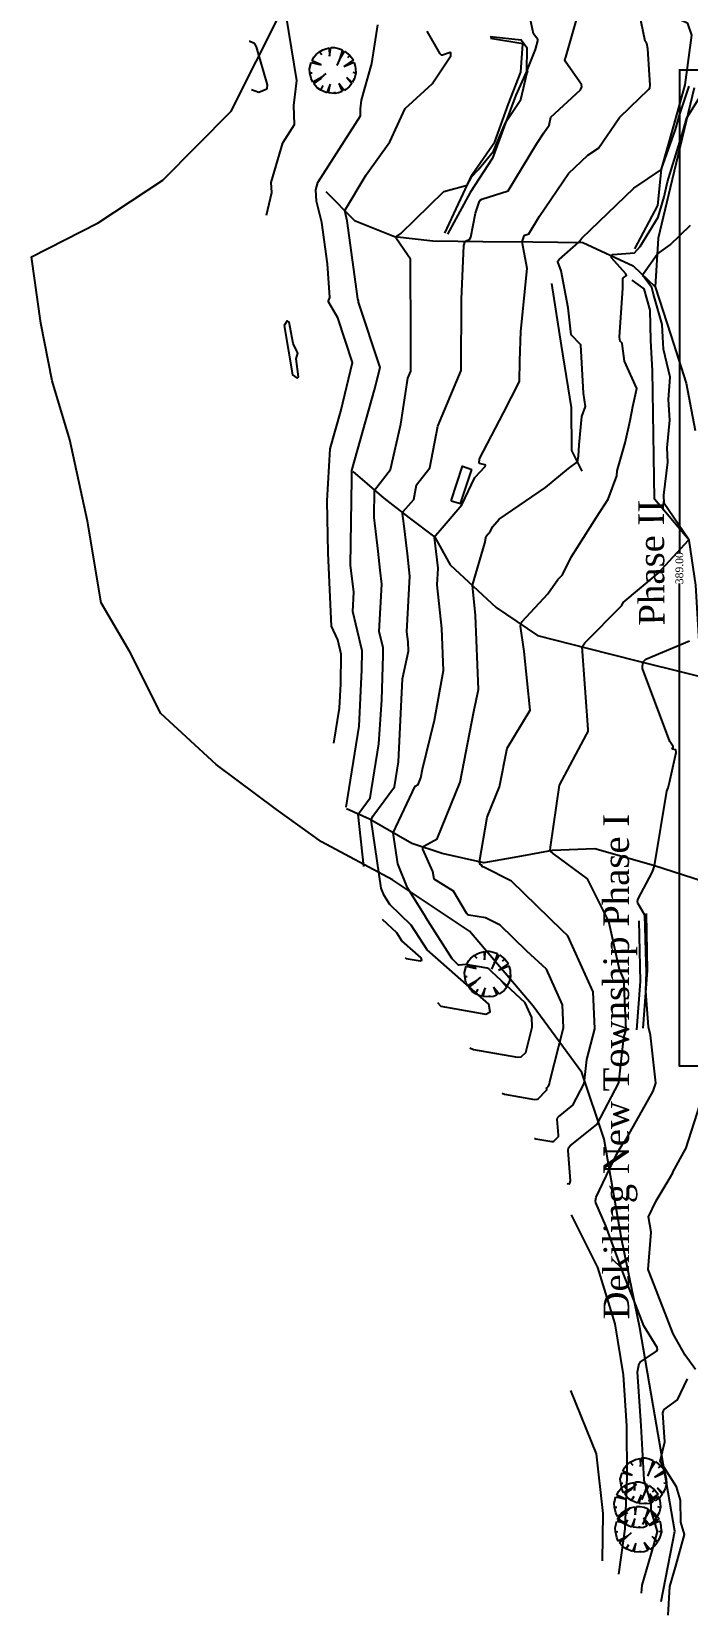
# Model space of a CAD drawing. Extents: x 15746 to 36625, y 87803 to 171760.
# Drawn here: x 19241 to 19496, y 87863 to 88480 of the extents above; entities that cross this region are included whole.
import ezdxf

# ---------------------------------------------------------------- set-up
doc = ezdxf.new("R2010")
doc.units = 0
doc.header["$LTSCALE"] = 5
doc.header["$MEASUREMENT"] = 0
for name, color, linetype in [('BOUNDARY', 7, 'FENCELINE2'), ('CONTOUR', 254, 'Continuous'), ('Demarcation', 7, 'Continuous'), ('EXISTING BUILDING', 21, 'Continuous'), ('RELIEF', 255, 'Continuous'), ('STREAM & RIVER FRONT', 161, 'Continuous'), ('text', 7, 'Continuous'), ('TREES & VEGETN', 72, 'Continuous')]:
    doc.layers.add(name, color=color, linetype=linetype)
doc.styles.get("Standard").update_dxf_attribs({"font": 'TIMES.TTF', "height": 3})
doc.linetypes.add('FENCELINE2', pattern='A,0.25,-0.1,[132,ltypeshp.shx,S=0.1,R=0,X=-0.1,Y=0],-0.1,1', length=1.45)
doc.dimstyles.get("Standard").update_dxf_attribs({"dimtxt": 0.2, "dimasz": 0.3, "dimexe": 0.18, "dimexo": 0.0625, "dimgap": 0.09, "dimtad": 0, "dimzin": 0, "dimdsep": 46, "dimtxsty": 'Standard', "dimblk": 'DOT', "dimcen": 0.09, "dimadec": 0, "dimazin": 0, "dimtfac": 1, "dimtofl": 0, "dimtmove": 2, "dimatfit": 2, "dimfxl": 1, "dimtolj": 1, "dimtzin": 0, "dimarcsym": 0})

# ---------------------------------------------------------------- blocks, each defined once
blk = doc.blocks.new('S076')
at = {"color": 0}
for p, q in [((-0.35, 0.36), (-0.29, 0.41)), ((-0.25, 0.2), (-0.35, 0.36)), ((-0.29, 0.41), (-0.21, 0.45)), ((-0.21, 0.45), (-0.12, 0.48)), ((-0.12, 0.48), (-0.04, 0.28)), ((-0.04, 0.28), (-0.07, 0.49)), ((-0.07, 0.49), (0.08, 0.49)), ((0.07, 0.43), (0.08, 0.49)), ((0.08, 0.49), (0.2, 0.47)), ((0.2, 0.47), (0.13, 0.22)), ((0.13, 0.22), (0.24, 0.44)), ((0.24, 0.44), (0.32, 0.38)), ((0.32, 0.38), (0.35, 0.35)), ((0.35, 0.35), (0.42, 0.28)), ((-0.5, 0.04), (-0.48, 0.13)), ((-0.5, -0.04), (-0.5, 0.04)), ((-0.48, 0.13), (-0.45, 0.21)), ((-0.48, 0.13), (-0.4, 0.12)), ((-0.45, 0.21), (-0.43, 0.25)), ((-0.43, 0.25), (-0.37, 0.33)), ((-0.37, 0.33), (-0.25, 0.2)), ((-0.04, 0.28), (0, 0.14)), ((0.49, 0.07), (0.33, 0.08)), ((0.33, 0.08), (0.5, 0.05)), ((0.42, 0.28), (0.37, 0.25)), ((0.42, 0.28), (0.47, 0.17)), ((0.47, 0.17), (0.49, 0.07)), ((0.5, 0.05), (0.5, -0.04)), ((-0.48, -0.12), (-0.5, -0.04)), ((-0.27, -0.06), (-0.48, -0.12)), ((-0.47, -0.16), (-0.27, -0.06)), ((-0.41, -0.29), (-0.47, -0.16)), ((-0.35, -0.35), (-0.41, -0.29)), ((-0.35, -0.35), (-0.31, -0.32)), ((-0.09, -0.26), (-0.17, -0.47)), ((-0.13, -0.48), (-0.09, -0.32)), ((-0.09, -0.26), (-0.07, -0.14)), ((-0.09, -0.32), (-0.09, -0.26)), ((0.24, -0.43), (0.15, -0.26)), ((0.15, -0.26), (0.21, -0.45)), ((0.47, -0.17), (0.28, -0.13)), ((0.28, -0.13), (0.45, -0.22)), ((0.35, -0.35), (0.33, -0.32)), ((0.41, -0.29), (0.35, -0.35)), ((0.45, -0.22), (0.41, -0.29)), ((0.48, -0.13), (0.47, -0.17)), ((0.5, -0.04), (0.48, -0.13)), ((-0.25, -0.43), (-0.35, -0.35)), ((-0.17, -0.47), (-0.25, -0.43)), ((-0.02, -0.5), (-0.13, -0.48)), ((0.07, -0.49), (-0.02, -0.5)), ((0.07, -0.49), (0.05, -0.38)), ((0.21, -0.45), (0.07, -0.49)), ((0.35, -0.35), (0.24, -0.43))]:
    blk.add_line(p, q, dxfattribs=at)
blk = doc.blocks.new('_Dot')
at = {"color": 0, "linetype": 'ByBlock', "lineweight": -2}
blk.add_line((-0.5, 0), (-1, 0), dxfattribs=at)
at = {"color": 0, "linetype": 'ByBlock', "const_width": 0.5}
blk.add_lwpolyline([(-0.25, 0, 1), (0.25, 0, 1)], format="xyb", close=True, dxfattribs=at)
blk = doc.blocks.new('*D113')
at = {"layer": 'Defpoints', "color": 0}
for p in [(19493.34, 88465.4), (19509.27, 88465.4), (19509.27, 88077)]:
    blk.add_point(p, dxfattribs=at)
at = {"layer": 'Demarcation', "color": 0, "lineweight": -2}
for p, q in [((19509.2, 88465.4), (19493.16, 88465.4)), ((19493.34, 88465.1), (19493.34, 88277.21)), ((19493.34, 88077.3), (19493.34, 88265.18)), ((19509.2, 88077), (19493.16, 88077))]:
    blk.add_line(p, q, dxfattribs=at)
at = {"layer": 'Demarcation', "color": 0, "lineweight": -2, "xscale": 0.3000000000000001, "yscale": 0.3000000000000001, "zscale": 0.3000000000000001}
for p, rotation in [((19493.34, 88465.4), 90), ((19493.34, 88077), 270)]:
    blk.add_blockref('_Dot', p, dxfattribs=dict(at, rotation=rotation))
at = {"layer": 'Demarcation', "color": 0, "insert": (19493.34, 88271.2), "char_height": 3, "attachment_point": 5, "rotation": 90}
blk.add_mtext('\\A1;389.00', dxfattribs=at)

msp = doc.modelspace()

# ---------------------------------------------------------------- linework, layer by layer
at = {"layer": 'BOUNDARY'}
msp.add_lwpolyline([(19486.247, 87868.336), (19491.517, 87895.779), (19483.039, 87944.676), (19477.865, 87974.952), (19470.692, 88009.773), (19463.938, 88048.577), (19455.217, 88074.578), (19436.26, 88100.41), (19411.466, 88129.639), (19381.367, 88149.632), (19353.719, 88164.555), (19336.137, 88177.137), (19312.628, 88194.636), (19291.087, 88214.509), (19279.009, 88238.55), (19267.738, 88257.71), (19262.418, 88289.55), (19255.536, 88321.244), (19248.669, 88344.263), (19244.22, 88366.72), (19240.65, 88392.554), (19266.53, 88405.9), (19291.808, 88422.462), (19318.49, 88449.409), (19337.936, 88488.114)], dxfattribs=at)
at = {"layer": 'CONTOUR', "color": 33}
for points in [[(19411.587, 88084.192), (19412.968, 88083.586), (19430.125, 88080.563), (19431.631, 88080.661), (19431.786, 88080.755), (19433.372, 88082.395), (19435.886, 88092.242), (19435.725, 88096.023), (19433.135, 88101.777), (19420.101, 88113.836), (19418.988, 88114.926), (19418.377, 88115.232), (19410.02, 88116.616), (19407.416, 88116.436), (19407.212, 88116.468), (19406.997, 88116.605), (19404.733, 88118.903), (19394.438, 88135.036), (19394.386, 88135.123), (19394.383, 88135.124), (19387.298, 88146.541), (19383.465, 88155.871), (19381.669, 88168.038), (19390.219, 88186.146), (19391.43, 88186.863), (19392.518, 88189.511), (19393.154, 88192.824), (19397.774, 88211.979), (19401.288, 88231.368), (19400.656, 88247.669), (19398.833, 88264.712), (19399.184, 88271.216), (19397.823, 88283.212), (19397.798, 88283.397), (19397.8, 88283.412), (19397.824, 88283.456), (19398.241, 88283.93), (19400.012, 88285.98), (19408.497, 88295.863), (19413.537, 88306.576), (19417.518, 88310.826), (19417.63, 88311.325), (19417.489, 88311.474), (19415.387, 88311.989), (19415.241, 88312.124), (19415.286, 88313.847), (19424.748, 88331.759), (19430.892, 88344.025), (19431.121, 88352.037), (19431.452, 88363.553), (19433.882, 88388.062), (19431.965, 88398.463), (19432.779, 88400.833), (19432.887, 88401), (19433.003, 88401.071), (19434.628, 88401.583), (19438.789, 88408.465), (19450.112, 88425.064), (19457.661, 88432.284), (19461.717, 88435.031), (19469.904, 88446.896), (19474.141, 88451.021), (19481.34, 88457.801), (19481.774, 88458.454), (19481.957, 88459.569), (19481.017, 88473.772), (19480.586, 88475.785), (19480.353, 88476.364), (19480.022, 88476.714), (19477.636, 88488.003)], [(19332.199, 88408.81), (19334.384, 88417.699), (19334.144, 88421.537), (19338.665, 88437.092), (19343.237, 88444.246), (19342.988, 88451.576), (19344.149, 88461.37), (19339.873, 88486.834)], [(19358.533, 88202.919), (19360.743, 88216.579), (19361.194, 88226.066), (19361.365, 88237.718), (19360.033, 88243.248), (19357.632, 88248.59), (19356.374, 88277.098), (19355.927, 88297.465), (19357.113, 88317.802), (19361.237, 88332.391), (19365.862, 88351.343), (19360.099, 88368.825), (19356.485, 88375.051), (19356.493, 88375.685), (19356.501, 88375.69), (19356.597, 88375.689), (19356.605, 88375.693), (19356.977, 88376.729), (19356.022, 88389.853), (19353.784, 88406.04), (19351.768, 88414.305), (19351.494, 88418.7), (19352.318, 88421.537), (19368.971, 88447.587), (19368.88, 88450.262), (19369.271, 88453.743), (19373.349, 88467.986), (19375.689, 88483.037)], [(19370.212, 88154.87), (19368.054, 88175.331), (19372.7, 88181.632), (19376.108, 88202.694), (19377.24, 88219.898), (19377.743, 88237.132), (19377.787, 88240.172), (19376.257, 88246.531), (19377.247, 88264.94), (19376.626, 88270.425), (19375.766, 88277.83), (19374.248, 88290.917), (19374.387, 88301.591), (19380.604, 88309.622), (19384.616, 88327.363), (19387.427, 88345.333), (19388.535, 88347.969), (19388.574, 88360.228), (19388.442, 88391.73), (19383.005, 88399.647), (19382.852, 88400.434), (19382.861, 88400.447), (19383.019, 88400.555), (19384.631, 88401.726), (19401.445, 88418.121), (19410.578, 88420.568), (19412.397, 88423.88), (19414.772, 88426.492), (19420.845, 88433.863), (19424.609, 88442.776), (19425.081, 88443.958), (19425.694, 88445.345), (19431.417, 88453.95), (19433.91, 88464.493), (19434.167, 88464.731), (19434.179, 88464.757), (19434.175, 88464.777), (19434.039, 88464.973), (19434.032, 88464.992), (19434.117, 88465.653), (19437.187, 88473.436), (19438.134, 88476.819), (19438.146, 88477.098), (19438.063, 88477.301), (19436.46, 88479.545), (19435.308, 88484.96)], [(19398.953, 88101.826), (19400.243, 88100.473), (19417.866, 88097.369), (19419.54, 88098.199), (19419.05, 88101.251), (19394.886, 88122.421), (19388.745, 88132.044), (19380.365, 88140.009), (19378.157, 88143.567), (19376.964, 88146.473), (19373.043, 88173.044), (19373.718, 88174.471), (19382.21, 88185.992), (19383.79, 88195.751), (19385.321, 88228.005), (19387.607, 88238.839), (19387.464, 88242.544), (19387.05, 88246.419), (19388.216, 88268.078), (19387.224, 88276.819), (19385.855, 88288.617), (19385.335, 88292.548), (19385.363, 88292.861), (19385.603, 88293.3), (19389.78, 88298.041), (19390.763, 88303.641), (19395.947, 88310.338), (19399.054, 88326.598), (19408.196, 88348.34), (19408.284, 88376.121), (19409.255, 88397.072), (19409.786, 88398.667), (19409.902, 88398.772), (19411.526, 88399.545), (19411.644, 88399.645), (19411.959, 88400.333), (19413.787, 88409.677), (19415.381, 88414.324), (19415.593, 88414.652), (19416.322, 88415.097), (19426.568, 88418.327), (19437.745, 88436.816), (19440.489, 88440.94), (19442.516, 88443.989), (19443.24, 88447.051), (19454.724, 88457.715), (19455.291, 88458.872), (19455.083, 88459.795), (19448.987, 88468.502), (19448.688, 88469.369), (19448.699, 88469.451), (19449.08, 88470.416), (19453.413, 88485.885)], [(19326.448, 88457.795), (19329.233, 88456.841), (19332.348, 88458.055), (19332.549, 88458.246), (19332.671, 88459.634), (19328.297, 88474.511), (19327.663, 88475.688), (19327.525, 88475.79), (19325.708, 88476.588), (19325.54, 88476.62)], [(19363.308, 88178.008), (19368.425, 88209.637), (19369.468, 88231.598), (19369.576, 88238.945), (19365.877, 88254.315), (19366.28, 88261.801), (19366.026, 88264.032), (19365.677, 88267.043), (19365.06, 88272.365), (19365.5, 88306.011), (19365.56, 88309.306), (19374.441, 88340.729), (19376.582, 88349.503), (19368.194, 88374.947), (19368.193, 88375.407), (19368.136, 88375.496), (19367.954, 88376.264), (19363.754, 88406.637), (19362.768, 88410.682), (19371.091, 88424.548), (19380.437, 88437.436), (19386.357, 88450.428), (19396.913, 88460.098), (19404.228, 88470.954), (19404.169, 88472.173), (19403.866, 88472.281), (19400.857, 88471.247), (19400.576, 88471.267), (19399.952, 88471.802), (19394.973, 88480.556)], [(19424.222, 88066.559), (19425.164, 88066.145), (19436.862, 88064.084), (19437.888, 88064.151), (19438.217, 88064.35), (19441.36, 88067.498), (19441.57, 88067.817), (19441.579, 88067.873), (19441.527, 88068.532), (19441.537, 88068.588), (19441.574, 88068.636), (19442.167, 88069.107), (19442.637, 88070.007), (19442.75, 88070.999), (19448.093, 88091.922), (19447.705, 88100.99), (19441.496, 88114.789), (19433.856, 88121.856), (19423.429, 88132.068), (19417.713, 88134.932), (19411.241, 88135.891), (19410.758, 88136.084), (19410.216, 88136.658), (19405.239, 88145.274), (19397.726, 88149.943), (19397.109, 88152.936), (19393.299, 88161.619), (19393.276, 88162.403), (19393.586, 88162.786), (19398.803, 88165.681), (19407.857, 88187.714), (19413.151, 88215.284), (19414.969, 88223.897), (19413.848, 88252.794), (19412.592, 88264.53), (19417.389, 88281.009), (19418.007, 88283.676), (19419.694, 88285.641), (19420.48, 88287.314), (19423.061, 88290.308), (19441.153, 88302.605), (19450.113, 88310.061), (19453.554, 88312.694), (19453.936, 88314.831), (19454.25, 88319.247), (19455.263, 88330.404), (19456.715, 88334.26), (19455.916, 88339.506), (19454.838, 88358.306), (19451.053, 88362.185), (19449.969, 88372.666), (19447.228, 88387.188), (19445.962, 88390.593), (19445.951, 88390.887), (19446.381, 88391.596), (19454.144, 88398.261), (19455.282, 88399.928), (19475.609, 88419.372), (19486.329, 88426.631), (19486.365, 88426.792), (19486.4, 88426.904), (19491.762, 88442.295), (19493.39, 88447.806), (19497.194, 88459.166)], [(19436.858, 88048.924), (19437.36, 88048.703), (19443.598, 88047.604), (19444.146, 88047.64), (19444.321, 88047.746), (19445.997, 88049.426), (19446.109, 88049.596), (19446.197, 88050.123), (19445.703, 88056.327), (19445.804, 88056.855), (19446.148, 88057.308), (19451.739, 88061.761), (19456.163, 88070.239), (19457.231, 88079.587), (19460.3, 88091.603), (19459.686, 88105.957), (19449.857, 88127.8), (19447.611, 88129.877), (19427.87, 88149.209), (19417.048, 88154.633), (19416.552, 88154.707), (19416.515, 88154.722), (19416.473, 88154.766), (19416.092, 88155.427), (19415.516, 88155.785), (19415.337, 88156.646), (19418.364, 88174.154), (19423.198, 88185.918), (19426.098, 88201.023), (19435.078, 88215.827), (19432.792, 88238.657), (19431.387, 88248.574), (19431.458, 88249.365), (19432.032, 88250.379), (19441.98, 88261.164), (19445.891, 88266.738), (19447.77, 88268.64), (19451.097, 88275.441), (19461.039, 88291.038), (19465.535, 88298.18), (19468.87, 88307.224), (19469.039, 88309.156), (19472.196, 88320.028), (19474.156, 88328.745), (19475.124, 88334.211), (19476.761, 88341.231), (19471.977, 88351.883), (19471.08, 88357.76), (19471.012, 88358.951), (19470.285, 88359.672), (19470.242, 88359.74), (19470.007, 88361.243), (19471.292, 88380.396), (19471.276, 88383.99), (19471.345, 88384.268), (19471.425, 88384.362), (19472.617, 88385.157), (19472.683, 88385.27), (19472.488, 88386.008), (19466.834, 88392.235), (19466.731, 88393.043), (19467.338, 88393.5), (19475.791, 88394.129), (19477.968, 88396.7), (19484.987, 88408.01), (19487.326, 88416.042), (19488.642, 88421.861), (19493.435, 88437.508), (19494.092, 88439.392), (19496.291, 88446.833), (19503.001, 88457.612)], [(19496.861, 88282.472), (19487.392, 88296.474), (19487.321, 88299.734), (19488.763, 88312.522), (19488.535, 88318.074), (19489.559, 88328.904), (19489.063, 88337.003), (19489.716, 88345.659), (19487.097, 88356.563), (19486.896, 88361.273), (19486.555, 88366.188), (19483.263, 88378.039), (19482.53, 88380.646), (19479.313, 88384.921), (19479.176, 88385.333), (19479.387, 88386.059), (19484.697, 88393.691), (19489.716, 88397.248), (19497.613, 88404.913)], [(19344.148, 88355.85), (19342.601, 88358.794), (19341.149, 88367.16), (19340.376, 88367.643), (19339.103, 88365.768), (19342.425, 88346.643), (19344.213, 88345.293), (19344.695, 88345.855), (19343.875, 88352.779), (19344.422, 88355.021), (19344.148, 88355.85)], [(19449.492, 88031.29), (19449.555, 88031.263), (19450.334, 88031.125), (19450.403, 88031.13), (19450.425, 88031.143), (19450.635, 88031.353), (19450.649, 88031.374), (19450.815, 88032.373), (19449.879, 88044.123), (19450.07, 88045.123), (19450.722, 88045.982), (19461.31, 88054.415), (19469.688, 88070.471), (19471.713, 88088.175), (19472.507, 88091.284), (19471.666, 88110.924), (19469.933, 88114.775), (19465.83, 88133.49), (19457.482, 88150.045), (19444.065, 88159.995), (19443.024, 88160.921), (19442.961, 88161.012), (19442.944, 88161.113), (19443.034, 88162.401), (19446.565, 88186.613), (19457.08, 88206.355), (19457.783, 88207.515), (19457.698, 88208.366), (19455.395, 88240.519), (19456.493, 88242.084), (19470.832, 88256.597), (19471.408, 88257.773), (19484.898, 88269.188), (19496.862, 88282.193)], [(19478.555, 87871.511), (19478.745, 87874.667), (19483.327, 87890.245), (19484.808, 87895.562), (19482.348, 87903.794), (19482.297, 87906.532), (19479.712, 87915.171), (19479.506, 87915.493), (19479.564, 87915.733), (19478.369, 87936.766), (19476.981, 87957.788), (19477.644, 87961.087), (19478.062, 87961.605), (19484.416, 87965.942), (19484.783, 87966.527), (19484.652, 87967.335), (19479.492, 87975.752), (19475.467, 87986.224), (19471.628, 87995.625), (19464.646, 88014.754), (19460.722, 88023.803), (19460.577, 88024.571), (19460.901, 88025.991), (19468.827, 88042.566), (19471.173, 88046.675), (19471.935, 88047.425), (19483.075, 88067.322), (19484.126, 88070.457), (19482.101, 88089.059), (19481.34, 88092.428), (19480.252, 88106.258), (19480.523, 88113.784), (19480.396, 88117.128), (19479.896, 88135.922), (19477.066, 88140.622), (19476.947, 88141.044), (19477.161, 88141.999), (19482.887, 88152.809), (19483.611, 88155.147), (19488.401, 88184.242), (19488.934, 88185.547), (19489.421, 88187.7), (19492.056, 88199.384), (19491.881, 88200.364), (19491.796, 88200.429), (19490.64, 88200.68), (19490.558, 88200.753), (19490.56, 88200.822), (19490.942, 88201.456), (19490.956, 88201.518), (19490.9, 88201.698), (19489.612, 88203.659), (19478.991, 88232.027), (19479.108, 88234.547), (19480.291, 88235.711), (19497.212, 88242.851)], [(19386.318, 88119.46), (19386.724, 88119.035), (19392.267, 88118.058), (19392.794, 88118.319), (19392.64, 88119.279), (19385.038, 88125.94), (19383.106, 88128.966), (19377.557, 88134.241)], [(19499.64, 87958.808), (19495.595, 87964.406), (19490.856, 87972.668), (19482.631, 87994.07), (19481.133, 87997.739), (19482.313, 88012.365), (19481.219, 88018.263), (19484.305, 88024.465), (19488.988, 88032.334), (19490.796, 88035.417), (19490.808, 88035.634), (19495.75, 88044.668), (19495.848, 88044.839), (19502.439, 88065.421)], [(19469.662, 87878.888), (19472.175, 87896.653), (19472.901, 87916.718), (19472.864, 87936.745), (19471.513, 87956.708), (19468.297, 87976.581), (19461.565, 87998.51), (19451.264, 88019.007)], [(19488.934, 87862.9), (19489.615, 87874.193), (19491.812, 87881.66), (19495.361, 87894.419), (19493.923, 87899.233), (19493.764, 87907.81), (19492.205, 87913.021), (19485.806, 87923.062), (19487.592, 87930.55), (19486.9, 87941.814), (19487.078, 87942.698), (19487.403, 87943.101), (19492.633, 87946.931), (19496.543, 87955.133)], [(19463.327, 87884.143), (19463.644, 87902.569), (19460.979, 87925.815), (19451.039, 87950.571)]]:
    msp.add_lwpolyline(points, dxfattribs=at)
at = {"layer": 'EXISTING BUILDING'}
for points in [[(19404.309, 88297.519), (19408.773, 88310.936), (19412.4, 88309.73)], [(19404.309, 88297.519), (19407.951, 88296.361), (19412.4, 88309.73)]]:
    msp.add_lwpolyline(points, dxfattribs=at)
at = {"layer": 'RELIEF'}
for points in [[(19475.967, 88395.791), (19484.93, 88412.665), (19486.348, 88426.827), (19490.979, 88443.27), (19495.61, 88459.713), (19498.234, 88479.023), (19496.559, 88483.586), (19492.872, 88485.374), (19491.221, 88492.718), (19488.249, 88499.895), (19485.55, 88503.517)], [(19401.795, 88401.784), (19407.139, 88413.216), (19412.484, 88424.648), (19421.357, 88437.391), (19426.699, 88452.284), (19431.447, 88464.623), (19432.206, 88475.626), (19419.701, 88477.729)], [(19419.565, 88478.557), (19431.604, 88477.248), (19433.856, 88474.281), (19433.696, 88464.891)], [(19433.696, 88464.891), (19429.494, 88455.675), (19424.966, 88443.367), (19420.437, 88431.06), (19411.688, 88417.734), (19402.809, 88401.477)], [(19501.633, 88232.003), (19500.532, 88251.363), (19499.803, 88264.543), (19497.151, 88282.127), (19483.646, 88298.146), (19483.373, 88314.838), (19483.1, 88331.529), (19482.826, 88348.22), (19482.196, 88359.994), (19481.874, 88371.86), (19479.522, 88380.175), (19474.968, 88383.53)], [(19455.415, 88309.022), (19451.341, 88317.059), (19451.218, 88333.852), (19447.366, 88358.008), (19443.513, 88382.163)], [(19479.159, 88091.885), (19480.865, 88114.333), (19480.553, 88136.546)], [(19476.766, 88091.172), (19478.179, 88110.014), (19477.605, 88133.749)]]:
    msp.add_lwpolyline(points, dxfattribs=at)
at = {"layer": 'STREAM & RIVER FRONT'}
for p, q in [((19455.627, 88398.247), (19475.252, 88389.049)), ((19475.252, 88389.049), (19483.896, 88380.861))]:
    msp.add_line(p, q, dxfattribs=at)
for points in [[(19499.081, 88458.513), (19494.416, 88438.987), (19489.751, 88419.461), (19485.085, 88399.935), (19483.896, 88380.861), (19489.929, 88362.099), (19495.962, 88343.338), (19499.419, 88324.896)], [(19355.364, 88418.066), (19366.649, 88406.81), (19382.236, 88400.504), (19397.19, 88398.782)], [(19397.19, 88398.782), (19416.669, 88398.604), (19436.148, 88398.426), (19455.627, 88398.247)], [(19365.924, 88308.939), (19377.986, 88298.465), (19387.971, 88290.879), (19397.956, 88283.292), (19403.891, 88272.563), (19421.911, 88255.926), (19437.933, 88244.916)], [(19437.933, 88244.916), (19457.381, 88240.018), (19476.829, 88235.121), (19496.277, 88230.223), (19515.725, 88225.326)], [(19534.482, 88140.521), (19515.885, 88144.494), (19502.648, 88149.006), (19483.239, 88155.267), (19460.359, 88161.726), (19443.668, 88161.141), (19430.33, 88158.705), (19416.992, 88156.27), (19400.797, 88159.952), (19388.955, 88163.811), (19372.501, 88173.358), (19363.427, 88177.383)]]:
    msp.add_lwpolyline(points, dxfattribs=at)

# ---------------------------------------------------------------- block references
at = {"layer": 'TREES & VEGETN', "xscale": 18, "yscale": 18, "zscale": 18, "rotation": 320.3223326313388}
for p in [(19358.065, 88465.229), (19418.457, 88112.878), (19479.297, 87915.242), (19476.918, 87905.933), (19477.264, 87896.38)]:
    msp.add_blockref('S076', p, dxfattribs=at)

# ---------------------------------------------------------------- texts
at = {"layer": 'text', "color": 254, "insert": (19477.543, 88248.806), "char_height": 10, "width": 50.44609, "attachment_point": 1, "rotation": 90.322333}
msp.add_mtext('Phase II', dxfattribs=at)
at = {"layer": 'text', "insert": (19463.743, 87978.255), "char_height": 10, "width": 200.39548, "attachment_point": 1, "rotation": 90.03626}
msp.add_mtext('Dekiling New Township Phase I', dxfattribs=at)

# ---------------------------------------------------------------- dimensions: what is measured, and where the dimension line sits
at = {"layer": 'Demarcation'}
dim = msp.add_aligned_dim(p1=(19509.266, 88076.996), p2=(19509.266, 88465.396), distance=15.922, text='389.00', dimstyle='Standard', dxfattribs=at)
dim.commit()
dim.dimension.update_dxf_attribs({"geometry": '*D113', "text_midpoint": (19493.344, 88271.196)})

doc.saveas('drawing.dxf')
